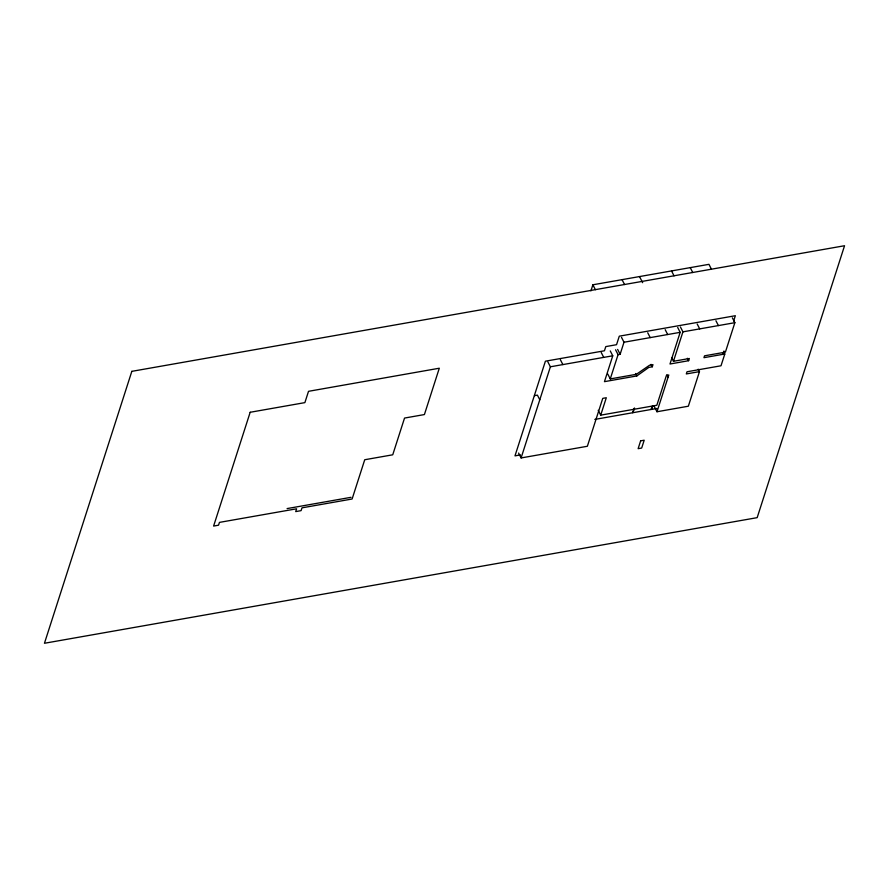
<?xml version="1.0" encoding="UTF-8"?>
<svg xmlns="http://www.w3.org/2000/svg" width="889" height="889" viewBox="0 0 889 889"><rect width="100%" height="100%" fill="white"/><g stroke="black" fill="none" stroke-linecap="round" stroke-linejoin="round"><path stroke-width="1.33" d="M698.209 369.191L699.465 371.624L688.342 406.217L656.982 411.751L668.806 374.98L666.394 375.536L656.838 405.262L600.708 415.152L606.309 397.739L602.753 398.361L587.362 446.267L521.098 457.946L550.391 366.79L547.88 361.923M590.918 290.881L592.874 284.791L708.944 264.333L711.456 269.234M610.254 350.933L612.754 355.8L604.453 381.659L636.824 375.947L648.826 367.401L652.293 366.79L652.982 364.646L649.515 365.257L636.368 374.302L610.265 378.914L607.765 374.036M610.265 378.914L618.066 354.655L615.555 349.777M618.066 354.655L620.133 354.289L624 342.232L621.5 337.353M632.735 412.729L634.179 408.251M634.579 408.173L632.968 412.318M652.304 406.106L651.048 409.14M594.83 419.408L651.626 409.396L652.715 406.029M677.674 327.452L680.174 332.33L669.995 364.001L688.631 360.712L689.353 358.489L673.462 361.29L671.584 357.634M673.462 361.29L682.93 331.841L680.429 326.974M723.168 353.644L724.002 351.033M733.669 320.951L735.347 315.717L619.289 336.175L616.544 344.699L605.787 346.599L604.442 350.788L545.402 361.19L514.987 455.868L520.432 454.901M723.546 351.566L724.802 354L721.012 365.779L687.008 371.769L686.308 373.947L699.465 371.624M732.358 317.817L734.859 322.685L725.402 352.144L704.544 355.811L703.944 357.678L724.802 354M624 342.232L680.174 332.33M682.93 331.841L734.859 322.685M550.391 366.79L612.754 355.8M534.456 395.649L537.401 395.127L539.79 399.772M287.091 508.586L351.011 497.318M651.626 409.396L656.782 408.507M690.242 267.633L692.753 272.523M715.912 320.718L718.412 325.585M671.528 270.934L674.051 275.823M697.198 324.018L699.71 328.886M687.386 358.278L688.631 360.712M639.513 276.579L642.658 282.691M665.183 329.652L667.683 334.531M622.044 279.657L624.556 284.547M647.714 332.742L650.215 337.609M666.85 374.714L668.106 377.158M651.048 364.357L652.293 366.79M592.874 284.791L595.397 289.692M653.86 405.662L656.982 411.751M635.568 373.513L636.824 375.947M617.622 349.41L620.133 354.289M601.231 352.522L603.731 357.389M598.208 410.285L600.708 415.152M560.37 359.723L562.881 364.59M518.598 453.068L521.098 457.946M131.828 371.346L44.45 643.269L757.172 517.654L844.55 245.731L131.828 371.346M250.176 412.274L213.604 526.066L218.55 525.188L219.45 522.388L296.604 508.797L295.704 511.597L301.093 510.642L301.993 507.841L352.111 499.007L364.734 459.735L392.738 454.801L404.539 418.063L424.409 414.563L439.299 368.224L308.516 391.316L304.883 402.628L250.176 412.274M640.636 440.844L638.124 448.678L641.669 448.056L644.192 440.222L640.636 440.844"/></g></svg>
